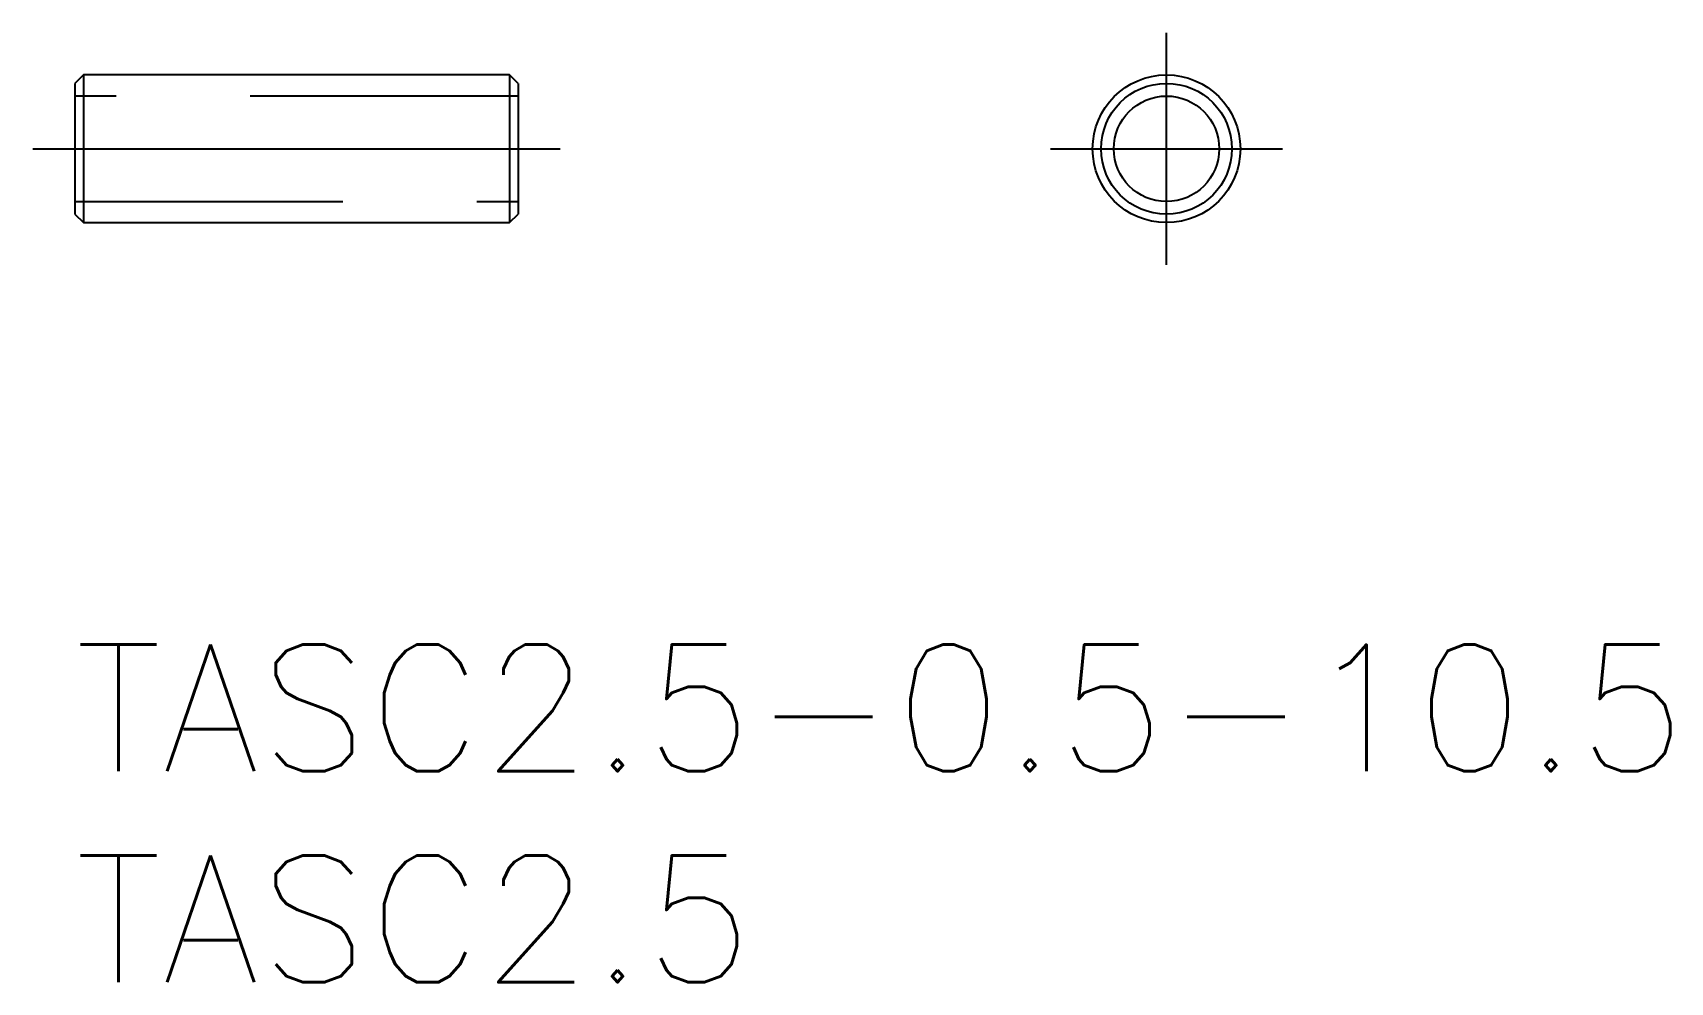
# Model space of a CAD drawing. Extents: x -1 to 37.8, y -8 to 14.5.
import ezdxf

# ---------------------------------------------------------------- set-up
doc = ezdxf.new("R2010")
doc.units = 0
doc.header["$LTSCALE"] = 0.5
doc.linetypes.add('CENTER', pattern=[50.8, 31.75, -6.35, 6.35, -6.35])
doc.linetypes.add('DASHED', pattern=[19.05, 12.7, -6.35])
for name, color, linetype in [('MSM_CENTER', 1, 'CENTER'), ('MSM_CONTINUOUS', 7, 'CONTINUOUS'), ('MSM_DASHED', 4, 'DASHED'), ('MSM_PART_NUMBER', 7, 'CONTINUOUS')]:
    doc.layers.add(name, color=color, linetype=linetype)
doc.styles.get("Standard").update_dxf_attribs({"font": 'txt.shx', "height": 1, "bigfont": 'bigfont.shx'})

# ---------------------------------------------------------------- blocks, each defined once
blk = doc.blocks.new('*U12')
at = {"layer": 'MSM_PART_NUMBER'}
blk.add_text('TASC2.5-0.5-10.5', height=3, dxfattribs=at).set_placement((0, -3))
blk = doc.blocks.new('*U13')
at = {"layer": 'MSM_PART_NUMBER'}
blk.add_text('TASC2.5', height=3, dxfattribs=at).set_placement((0, -8))

msp = doc.modelspace()

# ---------------------------------------------------------------- linework, layer by layer
at = {"layer": 'MSM_CENTER'}
for p, q in [((25.864, 9), (25.864, 14.5)), ((-1, 11.75), (11.5, 11.75)), ((23.114, 11.75), (28.614, 11.75))]:
    msp.add_line(p, q, dxfattribs=at)
at = {"layer": 'MSM_CONTINUOUS'}
for p, q in [((0.2, 13.5), (0, 13.3)), ((0, 13.3), (0, 10.2)), ((10.3, 13.5), (0.2, 13.5)), ((0.2, 13.5), (0.2, 10)), ((10.5, 13.3), (10.3, 13.5)), ((10.3, 13.5), (10.3, 10)), ((10.5, 13.3), (10.5, 10.2)), ((0, 10.2), (0.2, 10)), ((10.3, 10), (10.5, 10.2)), ((0.2, 10), (10.3, 10))]:
    msp.add_line(p, q, dxfattribs=at)
for radius in [1.75, 1.55, 1.25]:
    msp.add_circle((25.864, 11.75), radius, dxfattribs=at)
at = {"layer": 'MSM_DASHED'}
for p, q in [((10.5, 13), (0, 13)), ((0, 10.5), (10.5, 10.5))]:
    msp.add_line(p, q, dxfattribs=at)

# ---------------------------------------------------------------- block references
at = {"layer": 'MSM_CONTINUOUS'}
for name in ['*U12', '*U13']:
    msp.add_blockref(name, (0, 0), dxfattribs=at)

doc.saveas('drawing.dxf')
